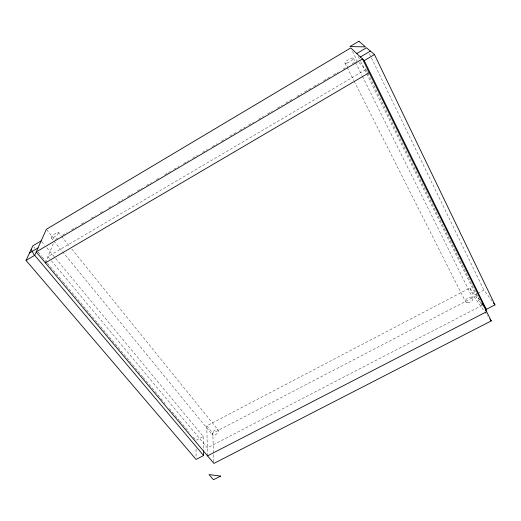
<?xml version="1.0" encoding="UTF-8"?>
<svg xmlns="http://www.w3.org/2000/svg" width="521" height="521" viewBox="0 0 521 521"><rect width="100%" height="100%" fill="white"/><g stroke="black" fill="none" stroke-linecap="round" stroke-linejoin="round"><path stroke-width="0.39" stroke-dasharray="2.6 1.95" d="M45.399 262.864L53.624 242.721M57.642 238.084L54.842 239.738L46.831 229.924M62.54 235.179L66.74 232.698M71.638 229.8L76.535 226.895M81.432 223.997L85.633 221.516M91.234 218.201L95.428 215.714M100.332 212.815L103.829 210.745M108.726 207.846L112.927 205.359M117.824 202.461L122.722 199.563M127.619 196.664L132.523 193.766M137.42 190.862L142.318 187.964M146.518 185.483L151.416 182.584M156.313 179.68L159.113 178.026M164.714 174.711L170.308 171.396M173.812 169.325L178.71 166.427M183.607 163.529L188.504 160.631M192.705 158.143L197.602 155.245M202.5 152.347L207.404 149.449M212.301 146.551L217.198 143.646M221.399 141.165L226.296 138.267M229.794 136.196L236.098 132.464M239.595 130.393L245.189 127.078M248.693 125.014L253.59 122.109M258.488 119.211L263.385 116.313M267.586 113.825L272.483 110.927M277.387 108.029L282.284 105.131M285.782 103.06L292.079 99.329M296.977 96.431L301.88 93.533M304.674 91.878L310.978 88.147M313.772 86.493L318.676 83.594M323.574 80.696L329.871 76.965M333.368 74.894L338.266 71.996M343.17 69.098L348.067 66.2M352.268 63.712L357.165 60.814L352.548 51.507M207.534 455.868L206.778 425.852L469.818 288.022L483.397 307.09M55.662 258.383L203.268 436.578L196 440.375L192.861 436.631M360.688 61.55L475.647 294.45L477.034 293.727M477.724 293.369L483.957 290.119L492.56 301.679M213.825 461.847L212.796 433.225L474.227 296.911L484.328 311.193M482.146 305.339L207.332 447.839L50.029 259.126M358.884 62.507L367.5 70.98M33.891 247.058L34.933 248.309M38.072 252.047L41.732 256.41M42.26 257.035L46.962 262.649M47.489 263.274L62.65 281.36M63.171 281.978L97.166 322.512M97.688 323.137L129.065 360.552M129.586 361.177L142.656 376.768M143.184 377.393L163.574 401.711M164.102 402.336L165.144 403.58M169.332 408.568L179.263 420.421M179.784 421.04L189.201 432.267M49.508 258.501L47.945 256.625L365.957 69.462L367.396 72.386M41.68 241.503L44.786 245.254M46.857 247.755L55.141 257.758M51.312 237.96L53.376 240.474M53.891 241.106L212.542 435.042M206.778 425.852L212.796 433.225M58.528 232.64A4.52 1.101 -36.2 0 1 53.188 237.491A4.52 1.101 -36.2 0 1 52.784 235.446A4.52 1.101 -36.2 0 1 58.528 232.64L61.081 235.798M61.595 236.423L69.755 246.524M71.8 249.051L218.273 430.183A3.79 2.064 -40.8 0 1 214.535 435.165A3.79 2.064 -40.8 0 1 212.926 431.883A3.79 2.064 -40.8 0 1 218.273 430.183M475.647 294.45L479.353 299.64M484.784 311.845L487.995 316.384M344.98 63.132L346.81 66.76M347.181 67.483L353.779 80.547M354.15 81.276L465.637 301.874M469.818 288.022L474.227 296.911M353.362 58.163L355.172 61.797M355.53 62.527L362.049 75.617M362.408 76.34L472.781 298.149M367.754 73.116L481.43 303.88M358.174 56.457L360.33 60.82M369.337 53.611L371.108 57.271M371.466 58L483.957 290.119M203.268 436.578L203.483 448.425M196.039 449.109L196.078 457.842M467.643 302.701A4.044 2.318 -24.1 0 0 473.009 298.709A4.044 2.318 -24.1 0 0 466.992 298.65A4.044 2.318 -24.1 0 0 467.643 302.701M346.869 63.067A4.884 1.263 -29.7 0 0 353.459 58.482A4.884 1.263 -29.7 0 0 347.194 60.403A4.884 1.263 -29.7 0 0 346.869 63.067"/><path stroke-width="0.78" d="M203.529 450.795L203.613 455.536L196.085 459.431L26.05 260.435L34.705 255.323L46.33 229.312L350.776 47.925L364.238 60.605L486.301 309.363L494.95 304.889L374.462 54.562L366.497 47.75L356.742 53.546M26.05 260.435L32.843 245.814L41.159 240.878M29.515 252.972L38 247.95M360.402 56.997L370.392 51.084M364.238 60.605L374.462 54.562M45.399 262.864L369.22 72.673M207.534 455.868L486.673 311.695L485.266 309.721M491.212 320.929L213.884 463.436L36.216 251.936L362.473 58.945L491.212 320.929L489.831 318.982M34.705 255.323L203.613 455.536M493.517 302.962L494.95 304.889M482.133 303.528L486.301 309.363M31.195 249.357L34.379 255.511M358.884 41.244L349.917 46.59L365.462 46.87L358.884 41.244M220.585 476.122L213.454 479.756L209.006 474.553L220.585 476.122"/></g></svg>
